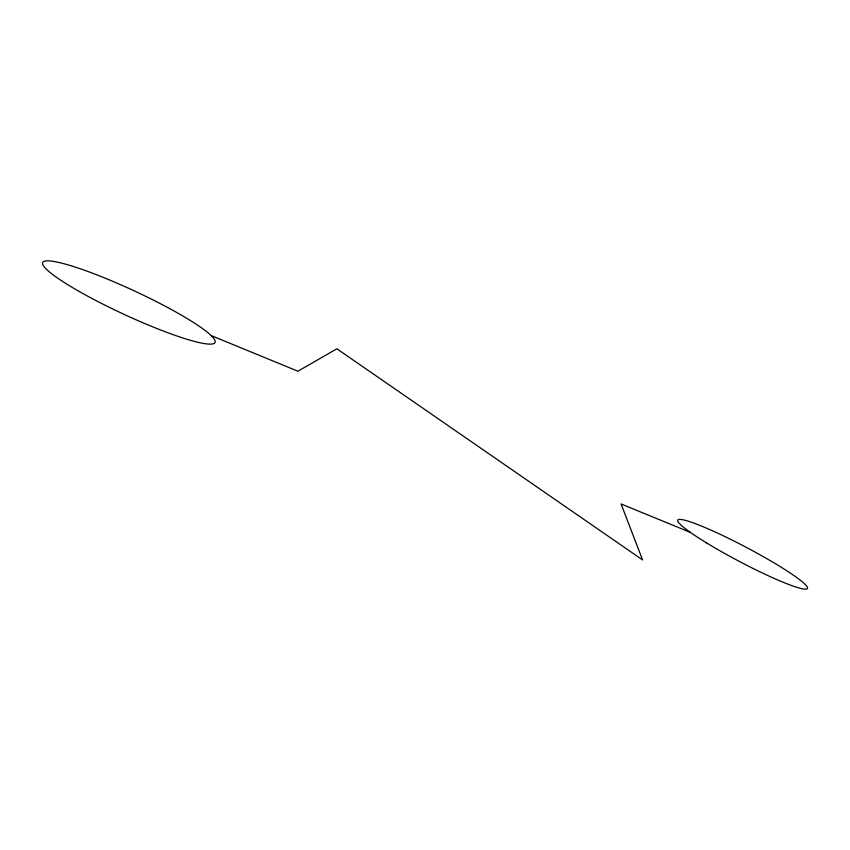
<?xml version="1.0" encoding="UTF-8"?>
<svg xmlns="http://www.w3.org/2000/svg" width="850" height="850" viewBox="0 0 850 850"><rect width="100%" height="100%" fill="white"/><g stroke="black" fill="none" stroke-linecap="round" stroke-linejoin="round"><path stroke-width="1.27" d="M211.119 335.559L297.925 371.216L336.887 348.787L642.6 559.948L621.063 503.944L690.402 532.419M77.658 290.572A95.019 12.803 24.9 0 0 214.667 343.007A95.019 12.803 24.9 0 0 94.223 273.849A95.019 12.803 24.9 0 0 77.658 290.572M706.509 542.884A73.312 7.841 27.8 0 0 807.362 588.561A73.312 7.841 27.8 0 0 713.809 531.388A73.312 7.841 27.8 0 0 706.509 542.884"/></g></svg>
